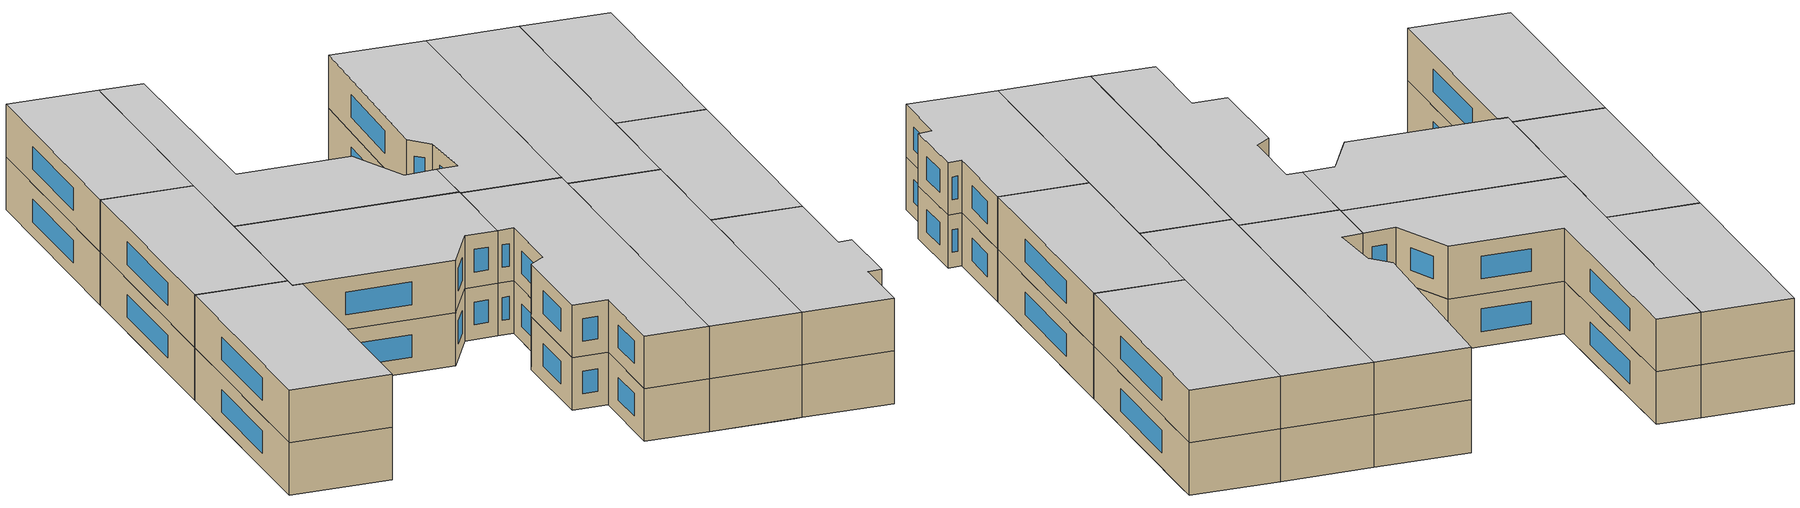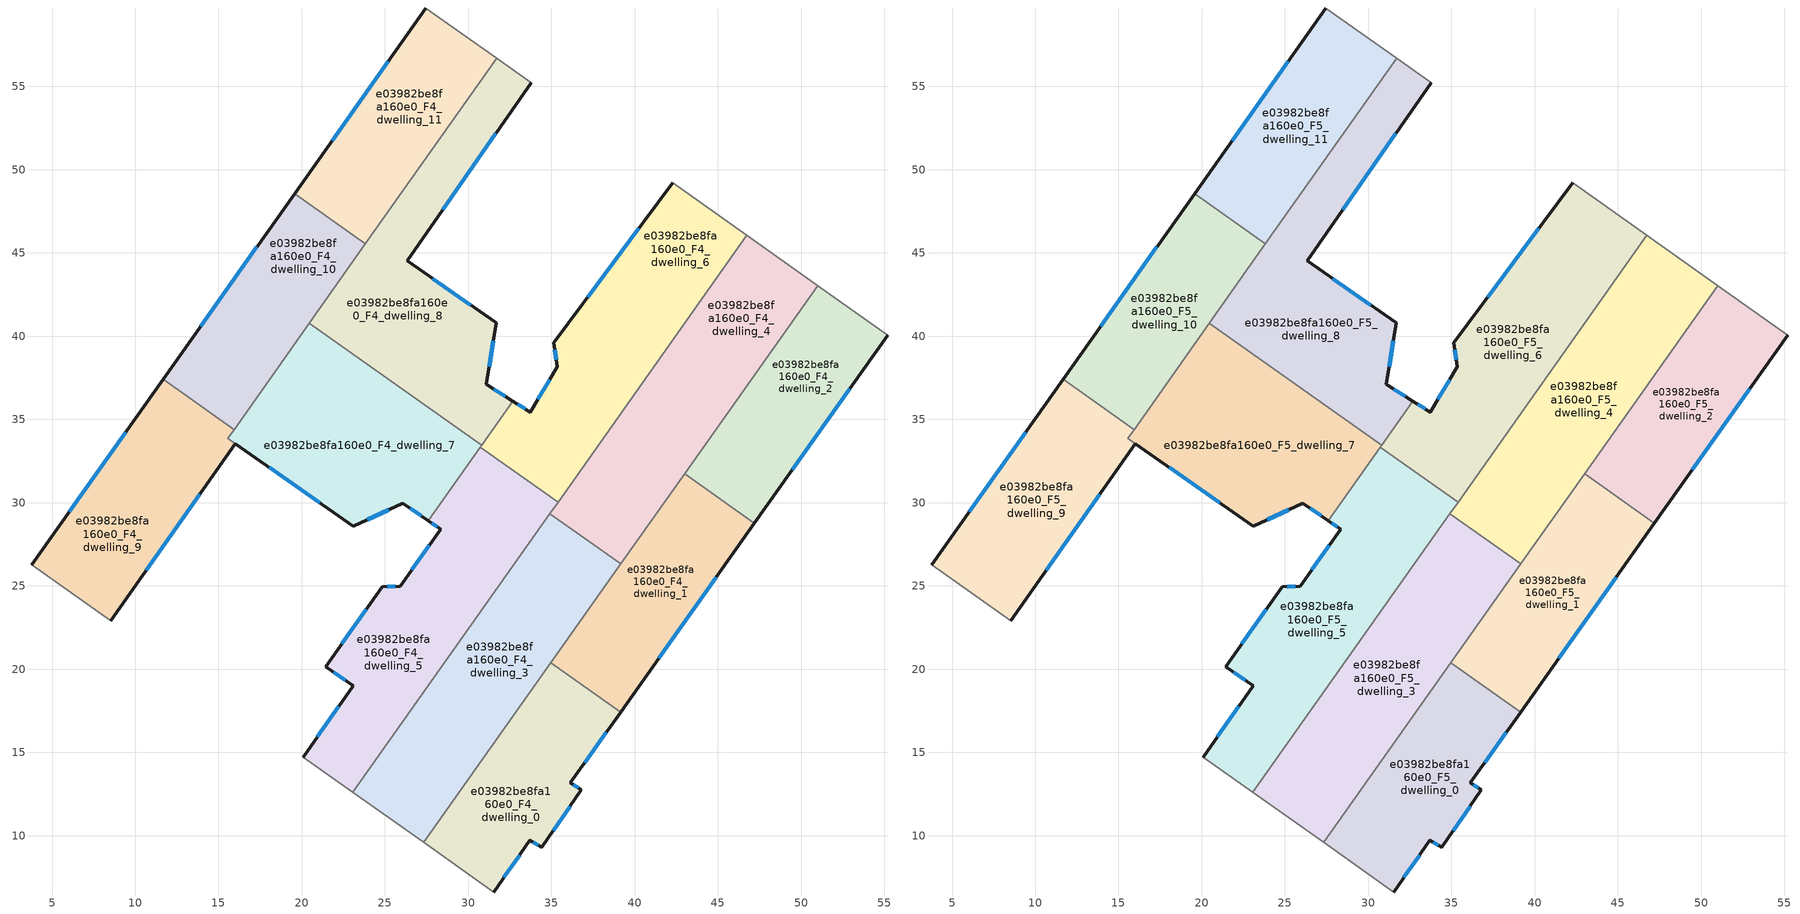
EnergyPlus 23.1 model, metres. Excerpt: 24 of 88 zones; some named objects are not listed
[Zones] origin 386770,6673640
e03982be8fa160e0_F4_dwelling_0
 floor to e03982be8fa160e0_F3_dwelling_0 (EU_floor_Construction): 38.19,16.07 36.13,13.17 36.8,12.76 34.42,9.29 33.71,9.73 31.52,6.62 27.32,9.59 32.67,17.15 z12
 floor to e03982be8fa160e0_F3_dwelling_1 (EU_floor_Construction): 39.15,17.43 38.19,16.07 32.67,17.15 34.96,20.39 z12
 wall outside (EU_wall_Construction): 31.52,6.62 33.71,9.73 34.42,9.29 36.8,12.76 36.13,13.17 39.15,17.43 z12:15
 wall adiabatic (EU_wall_Construction): 27.32,9.59 31.52,6.62 z12:15
 wall to e03982be8fa160e0_F4_dwelling_3 (EU_wall_Construction): 34.96,20.39 27.32,9.59 z12:15
 wall to e03982be8fa160e0_F4_dwelling_1 (EU_wall_Construction): 39.15,17.43 34.96,20.39 z12:15
 window (EU_Window_Construction): 33.91,9.6 34.22,9.42 / 32.15,7.5 33.08,8.84 / 36.99,14.38 38.29,16.21 / 36.61,12.88 36.32,13.05 / 35.1,10.28 36.12,11.77 z12.86:14.14
e03982be8fa160e0_F4_dwelling_1
 floor to e03982be8fa160e0_F3_dwelling_2 (EU_floor_Construction): 46.39,27.64 42.26,21.81 36.73,22.88 40.86,28.72 z12
 floor to e03982be8fa160e0_F3_dwelling_1 (EU_floor_Construction): 42.26,21.81 39.15,17.43 34.96,20.39 36.73,22.88 z12
 floor adiabatic (EU_floor_Construction): 47.19,28.76 46.39,27.64 40.86,28.72 42.99,31.73 z12
 wall outside (EU_wall_Construction): 39.15,17.43 47.19,28.76 z12:15
 wall to e03982be8fa160e0_F4_dwelling_2 (EU_wall_Construction): 47.19,28.76 42.99,31.73 z12:15
 wall to e03982be8fa160e0_F4_dwelling_4 (EU_wall_Construction): 42.99,31.73 39.16,26.32 z12:15
 wall to e03982be8fa160e0_F4_dwelling_3 (EU_wall_Construction): 39.16,26.32 34.96,20.39 z12:15
 window (EU_Window_Construction): 41.45,20.66 44.89,25.52 z12.86:14.14
e03982be8fa160e0_F4_dwelling_10
 floor to e03982be8fa160e0_F3_dwelling_11 (EU_floor_Construction): 23.83,45.55 20.63,41.03 15.01,42.12 19.57,48.56 z12
 floor to e03982be8fa160e0_F3_dwelling_9 (EU_floor_Construction): 17.57,36.71 15.93,34.4 11.67,37.41 11.95,37.81 z12
 floor adiabatic (EU_floor_Construction): 20.63,41.03 17.57,36.71 11.95,37.81 11.67,37.41 15.01,42.12 z12
 wall outside (EU_wall_Construction): 19.57,48.56 11.67,37.41 z12:15
 wall to e03982be8fa160e0_F4_dwelling_9 (EU_wall_Construction): 11.67,37.41 15.93,34.4 z12:15
 wall to e03982be8fa160e0_F4_dwelling_11 (EU_wall_Construction): 23.83,45.55 19.57,48.56 z12:15
 wall to e03982be8fa160e0_F4_dwelling_7 (EU_wall_Construction): 15.93,34.4 20.45,40.77 z12:15
 wall to e03982be8fa160e0_F4_dwelling_8 (EU_wall_Construction): 20.45,40.77 23.83,45.55 z12:15
 window (EU_Window_Construction): 17.31,45.38 13.93,40.6 z12.86:14.14
e03982be8fa160e0_F4_dwelling_11
 floor to e03982be8fa160e0_F3_dwelling_12 (EU_floor_Construction): 31.72,56.7 25.45,47.84 19.83,48.93 27.46,59.71 z12
 floor to e03982be8fa160e0_F3_dwelling_11 (EU_floor_Construction): 25.45,47.84 23.83,45.55 19.57,48.56 19.83,48.93 z12
 wall outside (EU_wall_Construction): 27.46,59.71 19.57,48.56 z12:15
 wall adiabatic (EU_wall_Construction): 31.72,56.7 27.46,59.71 z12:15
 wall to e03982be8fa160e0_F4_dwelling_8 (EU_wall_Construction): 23.83,45.55 31.72,56.7 z12:15
 window (EU_Window_Construction): 25.21,56.53 21.82,51.75 z12.86:14.14
e03982be8fa160e0_F4_dwelling_2
 floor to e03982be8fa160e0_F3_dwelling_5 (EU_floor_Construction): 54.48,39.05 51.61,35 46.07,36.08 48.94,40.13 z12
 floor to e03982be8fa160e0_F3_dwelling_4 (EU_floor_Construction): 51.61,35 48.89,31.16 43.35,32.23 46.07,36.08 z12
 floor to e03982be8fa160e0_F3_dwelling_6 (EU_floor_Construction): 55.21,40.07 54.48,39.05 48.94,40.13 51.01,43.04 z12
 floor adiabatic (EU_floor_Construction): 48.89,31.16 47.19,28.76 42.99,31.73 43.35,32.23 z12
 wall outside (EU_wall_Construction): 47.19,28.76 55.21,40.07 z12:15
 wall adiabatic (EU_wall_Construction): 55.21,40.07 51.01,43.04 z12:15
 wall to e03982be8fa160e0_F4_dwelling_4 (EU_wall_Construction): 51.01,43.04 42.99,31.73 z12:15
 window (EU_Window_Construction): 49.48,31.99 52.92,36.84 z12.86:14.14
e03982be8fa160e0_F4_dwelling_3
 floor to e03982be8fa160e0_F3_dwelling_1 (EU_floor_Construction): 36.73,22.88 32.67,17.15 28.55,17.95 29.21,21.29 31.1,23.97 z12
 floor to e03982be8fa160e0_F3_dwelling_7 (EU_floor_Construction): 29.21,21.29 26.98,9.83 23.06,12.61 z12
 floor to e03982be8fa160e0_F3_dwelling_2 (EU_floor_Construction): 39.16,26.32 36.73,22.88 31.1,23.97 34.9,29.33 z12
 floor to e03982be8fa160e0_F3_dwelling_0 (EU_floor_Construction): 32.67,17.15 27.32,9.59 26.98,9.83 28.55,17.95 z12
 wall to e03982be8fa160e0_F4_dwelling_4 (EU_wall_Construction): 39.16,26.32 34.9,29.33 z12:15
 wall adiabatic (EU_wall_Construction): 23.06,12.61 27.32,9.59 z12:15
 wall to e03982be8fa160e0_F4_dwelling_5 (EU_wall_Construction): 34.9,29.33 23.06,12.61 z12:15
e03982be8fa160e0_F4_dwelling_4
 floor to e03982be8fa160e0_F3_dwelling_4 (EU_floor_Construction): 46.07,36.08 43.35,32.23 37.73,33.33 40.45,37.17 z12
 floor adiabatic (EU_floor_Construction): 51.01,43.04 46.07,36.08 40.45,37.17 46.74,46.06 z12; 43.35,32.23 40.86,28.72 35.24,29.81 37.73,33.33 z12
 floor to e03982be8fa160e0_F3_dwelling_2 (EU_floor_Construction): 40.86,28.72 39.16,26.32 34.9,29.33 35.24,29.81 z12
 wall adiabatic (EU_wall_Construction): 51.01,43.04 46.74,46.06 z12:15
 wall to e03982be8fa160e0_F4_dwelling_6 (EU_wall_Construction): 46.74,46.06 35.4,30.04 z12:15
 wall to e03982be8fa160e0_F4_dwelling_5 (EU_wall_Construction): 35.4,30.04 34.9,29.34 z12:15
e03982be8fa160e0_F4_dwelling_5
 floor to e03982be8fa160e0_F3_dwelling_7 (EU_floor_Construction): 30.72,29.05 29.21,21.29 23.06,12.61 20.08,14.72 23.1,19.01 21.45,20.15 24.83,24.96 25.92,24.98 29.04,29.38 29.78,29.24 z12
 floor to e03982be8fa160e0_F3_dwelling_1 (EU_floor_Construction): 31.1,23.97 29.21,21.29 29.78,24.23 z12
 floor to e03982be8fa160e0_F3_dwelling_9 (EU_floor_Construction): 31.45,32.83 30.72,29.05 29.78,29.24 29.04,29.38 28.36,28.41 27.6,28.92 30.73,33.34 z12
 floor to e03982be8fa160e0_F3_dwelling_2 (EU_floor_Construction): 35.24,29.81 31.1,23.97 29.78,24.23 31.02,30.63 z12
 floor to e03982be8fa160e0_F3_dwelling_3 (EU_floor_Construction): 35.4,30.04 35.24,29.81 31.02,30.63 31.45,32.83 z12
 wall outside (EU_wall_Construction): 27.6,28.92 28.36,28.41 25.92,24.98 24.83,24.96 21.45,20.15 23.1,19.01 20.08,14.72 z12:15
 wall to e03982be8fa160e0_F4_dwelling_6 (EU_wall_Construction): 35.4,30.04 30.73,33.34 z12:15
 wall adiabatic (EU_wall_Construction): 20.08,14.72 23.06,12.61 z12:15
 wall to e03982be8fa160e0_F4_dwelling_7 (EU_wall_Construction): 30.73,33.34 27.6,28.92 z12:15
 window (EU_Window_Construction): 21.92,19.83 22.63,19.33 / 23.86,23.59 22.42,21.53 / 25.61,24.98 25.14,24.97 / 27.66,27.43 26.62,25.96 / 27.82,28.78 28.14,28.56 / 22.24,17.78 20.94,15.94 z12.86:14.14
e03982be8fa160e0_F4_dwelling_6
 floor to e03982be8fa160e0_F3_dwelling_4 (EU_floor_Construction): 40.45,37.17 37.73,33.33 33.01,34.24 35.35,38.17 z12
 floor to e03982be8fa160e0_F3_dwelling_10 (EU_floor_Construction): 33.72,35.45 33.01,34.24 31.77,34.48 31.67,33.97 31.24,34.06 32.69,36.1 z12
 floor to e03982be8fa160e0_F3_dwelling_5 (EU_floor_Construction): 43.32,41.22 40.45,37.17 35.35,38.17 35.12,39.59 37.21,42.41 z12
 floor to e03982be8fa160e0_F3_dwelling_3 (EU_floor_Construction): 37.73,33.33 35.4,30.04 31.45,32.83 31.77,34.48 z12
 floor to e03982be8fa160e0_F3_dwelling_6 (EU_floor_Construction): 46.74,46.06 43.32,41.22 37.21,42.41 42.27,49.23 z12
 floor to e03982be8fa160e0_F3_dwelling_9 (EU_floor_Construction): 31.67,33.97 31.45,32.83 30.73,33.34 31.24,34.06 z12
 wall outside (EU_wall_Construction): 42.27,49.23 35.12,39.59 35.35,38.17 33.72,35.45 32.69,36.1 z12:15
 wall adiabatic (EU_wall_Construction): 46.74,46.06 42.27,49.23 z12:15
 wall to e03982be8fa160e0_F4_dwelling_8 (EU_wall_Construction): 32.69,36.1 30.8,33.44 z12:15
 wall to e03982be8fa160e0_F4_dwelling_7 (EU_wall_Construction): 30.8,33.44 30.73,33.34 z12:15
 window (EU_Window_Construction): 33.43,35.63 32.98,35.91 / 34.88,37.39 34.19,36.22 / 35.19,39.19 35.28,38.57 / 40.23,46.48 37.17,42.35 z12.86:14.14
e03982be8fa160e0_F4_dwelling_7
 floor to e03982be8fa160e0_F3_dwelling_9 (EU_floor_Construction): 29.44,34.41 30.8,33.44 27.6,28.92 26.07,29.96 23.09,28.57 15.56,33.87 17.57,36.71 z12
 floor to e03982be8fa160e0_F3_dwelling_10 (EU_floor_Construction): 29.44,34.41 17.57,36.71 20.45,40.77 z12
 wall outside (EU_wall_Construction): 16.02,33.54 23.09,28.57 26.07,29.96 27.6,28.92 z12:15
 wall to e03982be8fa160e0_F4_dwelling_8 (EU_wall_Construction): 30.8,33.44 20.45,40.77 z12:15
 wall to e03982be8fa160e0_F4_dwelling_9 (EU_wall_Construction): 15.93,34.4 15.56,33.87 16.02,33.54 z12:15
 window (EU_Window_Construction): 26.51,29.66 27.16,29.22 / 23.94,28.97 25.21,29.56 / 18.04,32.12 21.07,29.99 z12.86:14.14
e03982be8fa160e0_F4_dwelling_8
 floor to e03982be8fa160e0_F3_dwelling_10 (EU_floor_Construction): 31.38,38.94 31.08,37.1 32.69,36.1 31.24,34.06 29.44,34.41 20.45,40.77 20.63,41.03 z12
 floor to e03982be8fa160e0_F3_dwelling_9 (EU_floor_Construction): 31.24,34.06 30.8,33.44 29.44,34.41 z12
 floor to e03982be8fa160e0_F3_dwelling_11 (EU_floor_Construction): 28.26,47.3 26.33,44.52 31.67,40.79 31.38,38.94 20.63,41.03 25.45,47.84 z12
 floor to e03982be8fa160e0_F3_dwelling_12 (EU_floor_Construction): 33.79,55.24 28.26,47.3 25.45,47.84 31.72,56.7 z12
 wall outside (EU_wall_Construction): 32.69,36.1 31.08,37.1 31.67,40.79 26.33,44.52 33.79,55.24 z12:15
 wall adiabatic (EU_wall_Construction): 33.79,55.24 31.72,56.7 z12:15
 window (EU_Window_Construction): 30.15,41.86 27.86,43.46 / 31.25,38.16 31.51,39.74 / 32.23,36.38 31.54,36.82 / 28.46,47.58 31.66,52.18 z12.86:14.14
e03982be8fa160e0_F4_dwelling_9
 floor to e03982be8fa160e0_F3_dwelling_8 (EU_floor_Construction): 15.01,32.11 8.52,22.91 3.78,26.26 8.78,33.32 z12
 floor to e03982be8fa160e0_F3_dwelling_9 (EU_floor_Construction): 15.93,34.4 15.56,33.87 16.02,33.54 15.01,32.11 8.78,33.32 11.67,37.41 z12
 wall outside (EU_wall_Construction): 11.67,37.41 3.78,26.26 / 8.52,22.91 16.02,33.54 z12:15
 wall adiabatic (EU_wall_Construction): 3.78,26.26 8.52,22.91 z12:15
 window (EU_Window_Construction): 9.42,34.23 6.03,29.45 / 10.66,25.95 13.88,30.5 z12.86:14.14
e03982be8fa160e0_F5_dwelling_0
 floor to e03982be8fa160e0_F4_dwelling_0 (EU_floor_Construction): 39.15,17.43 36.13,13.17 36.8,12.76 34.42,9.29 33.71,9.73 31.52,6.62 27.32,9.59 34.96,20.39 z15
 wall outside (EU_wall_Construction): 31.52,6.62 33.71,9.73 34.42,9.29 36.8,12.76 36.13,13.17 39.15,17.43 z15:18
 wall adiabatic (EU_wall_Construction): 27.32,9.59 31.52,6.62 z15:18
 wall to e03982be8fa160e0_F5_dwelling_3 (EU_wall_Construction): 34.96,20.39 27.32,9.59 z15:18
 wall to e03982be8fa160e0_F5_dwelling_1 (EU_wall_Construction): 39.15,17.43 34.96,20.39 z15:18
 window (EU_Window_Construction): 33.91,9.6 34.22,9.42 / 32.15,7.5 33.08,8.84 / 36.99,14.38 38.29,16.21 / 36.61,12.88 36.32,13.05 / 35.1,10.28 36.12,11.77 z15.86:17.14
 ceiling to e03982be8fa160e0_F6_dwelling_0 (EU_floor_Construction): 34.42,9.29 36.8,12.76 36.13,13.17 39.15,17.43 34.96,20.39 27.32,9.59 31.52,6.62 33.71,9.73 z18
e03982be8fa160e0_F5_dwelling_1
 floor to e03982be8fa160e0_F4_dwelling_1 (EU_floor_Construction): 47.19,28.76 39.15,17.43 34.96,20.39 42.99,31.73 z15
 wall outside (EU_wall_Construction): 39.15,17.43 47.19,28.76 z15:18
 wall to e03982be8fa160e0_F5_dwelling_2 (EU_wall_Construction): 47.19,28.76 42.99,31.73 z15:18
 wall to e03982be8fa160e0_F5_dwelling_4 (EU_wall_Construction): 42.99,31.73 39.16,26.32 z15:18
 wall to e03982be8fa160e0_F5_dwelling_3 (EU_wall_Construction): 39.16,26.32 34.96,20.39 z15:18
 window (EU_Window_Construction): 41.45,20.66 44.89,25.52 z15.86:17.14
 ceiling to e03982be8fa160e0_F6_dwelling_1 (EU_floor_Construction): 39.15,17.43 47.19,28.76 42.99,31.73 34.96,20.39 z18
e03982be8fa160e0_F5_dwelling_10
 floor to e03982be8fa160e0_F4_dwelling_10 (EU_floor_Construction): 23.83,45.55 15.93,34.4 11.67,37.41 19.57,48.56 z15
 wall outside (EU_wall_Construction): 19.57,48.56 11.67,37.41 z15:18
 wall to e03982be8fa160e0_F5_dwelling_9 (EU_wall_Construction): 11.67,37.41 15.93,34.4 z15:18
 wall to e03982be8fa160e0_F5_dwelling_11 (EU_wall_Construction): 23.83,45.55 19.57,48.56 z15:18
 wall to e03982be8fa160e0_F5_dwelling_7 (EU_wall_Construction): 15.93,34.4 20.45,40.77 z15:18
 wall to e03982be8fa160e0_F5_dwelling_8 (EU_wall_Construction): 20.45,40.77 23.83,45.55 z15:18
 window (EU_Window_Construction): 17.31,45.38 13.93,40.6 z15.86:17.14
 ceiling to e03982be8fa160e0_F6_dwelling_10 (EU_floor_Construction): 15.93,34.4 23.83,45.55 19.57,48.56 11.67,37.41 z18
e03982be8fa160e0_F5_dwelling_11
 floor to e03982be8fa160e0_F4_dwelling_11 (EU_floor_Construction): 31.72,56.7 23.83,45.55 19.57,48.56 27.46,59.71 z15
 wall outside (EU_wall_Construction): 27.46,59.71 19.57,48.56 z15:18
 wall adiabatic (EU_wall_Construction): 31.72,56.7 27.46,59.71 z15:18
 wall to e03982be8fa160e0_F5_dwelling_8 (EU_wall_Construction): 23.83,45.55 31.72,56.7 z15:18
 window (EU_Window_Construction): 25.21,56.53 21.82,51.75 z15.86:17.14
 ceiling to e03982be8fa160e0_F6_dwelling_11 (EU_floor_Construction): 23.83,45.55 31.72,56.7 27.46,59.71 19.57,48.56 z18
e03982be8fa160e0_F5_dwelling_2
 floor to e03982be8fa160e0_F4_dwelling_2 (EU_floor_Construction): 55.21,40.07 47.19,28.76 42.99,31.73 51.01,43.04 z15
 wall outside (EU_wall_Construction): 47.19,28.76 55.21,40.07 z15:18
 wall adiabatic (EU_wall_Construction): 55.21,40.07 51.01,43.04 z15:18
 wall to e03982be8fa160e0_F5_dwelling_4 (EU_wall_Construction): 51.01,43.04 42.99,31.73 z15:18
 window (EU_Window_Construction): 49.48,31.99 52.92,36.84 z15.86:17.14
 ceiling to e03982be8fa160e0_F6_dwelling_2 (EU_floor_Construction): 47.19,28.76 55.21,40.07 51.01,43.04 42.99,31.73 z18
e03982be8fa160e0_F5_dwelling_3
 floor to e03982be8fa160e0_F4_dwelling_3 (EU_floor_Construction): 39.16,26.32 27.32,9.59 23.06,12.61 34.9,29.33 z15
 wall to e03982be8fa160e0_F5_dwelling_4 (EU_wall_Construction): 39.16,26.32 34.9,29.33 z15:18
 wall adiabatic (EU_wall_Construction): 23.06,12.61 27.32,9.59 z15:18
 wall to e03982be8fa160e0_F5_dwelling_5 (EU_wall_Construction): 34.9,29.33 23.06,12.61 z15:18
 ceiling to e03982be8fa160e0_F6_dwelling_3 (EU_floor_Construction): 27.32,9.59 39.16,26.32 34.9,29.33 23.06,12.61 z18
e03982be8fa160e0_F5_dwelling_4
 floor to e03982be8fa160e0_F4_dwelling_4 (EU_floor_Construction): 51.01,43.04 39.16,26.32 34.9,29.33 46.74,46.06 z15
 wall adiabatic (EU_wall_Construction): 51.01,43.04 46.74,46.06 z15:18
 wall to e03982be8fa160e0_F5_dwelling_6 (EU_wall_Construction): 46.74,46.06 35.4,30.04 z15:18
 wall to e03982be8fa160e0_F5_dwelling_5 (EU_wall_Construction): 35.4,30.04 34.9,29.34 z15:18
 ceiling to e03982be8fa160e0_F6_dwelling_4 (EU_floor_Construction): 39.16,26.32 51.01,43.04 46.74,46.06 34.9,29.33 z18
e03982be8fa160e0_F5_dwelling_5
 floor to e03982be8fa160e0_F4_dwelling_5 (EU_floor_Construction): 35.4,30.04 23.06,12.61 20.08,14.72 23.1,19.01 21.45,20.15 24.83,24.96 25.92,24.98 28.36,28.41 27.6,28.92 30.73,33.34 z15
 wall outside (EU_wall_Construction): 27.6,28.92 28.36,28.41 25.92,24.98 24.83,24.96 21.45,20.15 23.1,19.01 20.08,14.72 z15:18
 wall to e03982be8fa160e0_F5_dwelling_6 (EU_wall_Construction): 35.4,30.04 30.73,33.34 z15:18
 wall adiabatic (EU_wall_Construction): 20.08,14.72 23.06,12.61 z15:18
 wall to e03982be8fa160e0_F5_dwelling_7 (EU_wall_Construction): 30.73,33.34 27.6,28.92 z15:18
 window (EU_Window_Construction): 21.92,19.83 22.63,19.33 / 23.86,23.59 22.42,21.53 / 25.61,24.98 25.14,24.97 / 27.66,27.43 26.62,25.96 / 27.82,28.78 28.14,28.56 / 22.24,17.78 20.94,15.94 z15.86:17.14
 ceiling to e03982be8fa160e0_F6_dwelling_5 (EU_floor_Construction): 23.06,12.61 35.4,30.04 30.73,33.34 27.6,28.92 28.36,28.41 25.92,24.98 24.83,24.96 21.45,20.15 23.1,19.01 20.08,14.72 z18
e03982be8fa160e0_F5_dwelling_6
 floor to e03982be8fa160e0_F4_dwelling_6 (EU_floor_Construction): 46.74,46.06 35.4,30.04 30.73,33.34 32.69,36.1 33.72,35.45 35.35,38.17 35.12,39.59 42.27,49.23 z15
 wall outside (EU_wall_Construction): 42.27,49.23 35.12,39.59 35.35,38.17 33.72,35.45 32.69,36.1 z15:18
 wall adiabatic (EU_wall_Construction): 46.74,46.06 42.27,49.23 z15:18
 wall to e03982be8fa160e0_F5_dwelling_8 (EU_wall_Construction): 32.69,36.1 30.8,33.44 z15:18
 wall to e03982be8fa160e0_F5_dwelling_7 (EU_wall_Construction): 30.8,33.44 30.73,33.34 z15:18
 window (EU_Window_Construction): 33.43,35.63 32.98,35.91 / 34.88,37.39 34.19,36.22 / 35.19,39.19 35.28,38.57 / 40.23,46.48 37.17,42.35 z15.86:17.14
 ceiling to e03982be8fa160e0_F6_dwelling_6 (EU_floor_Construction): 35.4,30.04 46.74,46.06 42.27,49.23 35.12,39.59 35.35,38.17 33.72,35.45 32.69,36.1 30.73,33.34 z18
e03982be8fa160e0_F5_dwelling_7
 floor to e03982be8fa160e0_F4_dwelling_7 (EU_floor_Construction): 30.8,33.44 27.6,28.92 26.07,29.96 23.09,28.57 15.56,33.87 20.45,40.77 z15
 wall outside (EU_wall_Construction): 16.02,33.54 23.09,28.57 26.07,29.96 27.6,28.92 z15:18
 wall to e03982be8fa160e0_F5_dwelling_8 (EU_wall_Construction): 30.8,33.44 20.45,40.77 z15:18
 wall to e03982be8fa160e0_F5_dwelling_9 (EU_wall_Construction): 15.93,34.4 15.56,33.87 16.02,33.54 z15:18
 window (EU_Window_Construction): 26.51,29.66 27.16,29.22 / 23.94,28.97 25.21,29.56 / 18.04,32.12 21.07,29.99 z15.86:17.14
 ceiling to e03982be8fa160e0_F6_dwelling_7 (EU_floor_Construction): 27.6,28.92 30.8,33.44 20.45,40.77 15.56,33.87 23.09,28.57 26.07,29.96 z18
e03982be8fa160e0_F5_dwelling_8
 floor to e03982be8fa160e0_F4_dwelling_8 (EU_floor_Construction): 33.79,55.24 26.33,44.52 31.67,40.79 31.08,37.1 32.69,36.1 30.8,33.44 20.45,40.77 31.72,56.7 z15
 wall outside (EU_wall_Construction): 32.69,36.1 31.08,37.1 31.67,40.79 26.33,44.52 33.79,55.24 z15:18
 wall adiabatic (EU_wall_Construction): 33.79,55.24 31.72,56.7 z15:18
 window (EU_Window_Construction): 30.15,41.86 27.86,43.46 / 31.25,38.16 31.51,39.74 / 32.23,36.38 31.54,36.82 / 28.46,47.58 31.66,52.18 z15.86:17.14
 ceiling to e03982be8fa160e0_F6_dwelling_8 (EU_floor_Construction): 32.69,36.1 31.08,37.1 31.67,40.79 26.33,44.52 33.79,55.24 31.72,56.7 20.45,40.77 30.8,33.44 z18
e03982be8fa160e0_F5_dwelling_9
 floor to e03982be8fa160e0_F4_dwelling_9 (EU_floor_Construction): 15.93,34.4 15.56,33.87 16.02,33.54 8.52,22.91 3.78,26.26 11.67,37.41 z15
 wall outside (EU_wall_Construction): 11.67,37.41 3.78,26.26 / 8.52,22.91 16.02,33.54 z15:18
 wall adiabatic (EU_wall_Construction): 3.78,26.26 8.52,22.91 z15:18
 window (EU_Window_Construction): 9.42,34.23 6.03,29.45 / 10.66,25.95 13.88,30.5 z15.86:17.14
 ceiling to e03982be8fa160e0_F6_dwelling_9 (EU_floor_Construction): 8.52,22.91 16.02,33.54 15.56,33.87 15.93,34.4 11.67,37.41 3.78,26.26 z18
[Building]
EU S2 Campaign: North Axis=0; Terrain=City; Solar Distribution=FullExterior
[Site:Location]
Helsinki-Vantaa.AP: Latitude=60.317; Longitude=24.963; Time Zone=2; Elevation=54.6
[SizingPeriod:WeatherFileDays]
AnnualSizingPeriod: Begin Month=1; Begin Day of Month=1; End Month=12; End Day of Month=31; Day of Week for Start Day=Monday; Use Weather File Daylight Saving Period=No; Use Weather File Rain and Snow Indicators=No
[MATERIAL]
EU_InternalMass_Material: Roughness=MediumRough; Thickness=0.1; Conductivity=1; Density=1800; Specific Heat=900; Thermal Absorptance=0.9; Solar Absorptance=0.7; Visible Absorptance=0.7
[MATERIAL:NOMASS] Roughness=MediumRough; Thermal Absorptance=0.9; Solar Absorptance=0.7; Visible Absorptance=0.7
Name | Thermal Resistance
EU_wall_NoMass | 1.10183
EU_floor_NoMass | 1.70606
[WINDOWMATERIAL:SIMPLEGLAZINGSYSTEM]
EU_Window_SimpleGlazing: UFactor=3.11035; Solar Heat Gain Coefficient=0.8; Visible Transmittance=0.8
[CONSTRUCTION]
EU_wall_Construction: EU_wall_NoMass
EU_floor_Construction: EU_floor_NoMass
EU_Window_Construction: EU_Window_SimpleGlazing
EU_InternalMass_Construction: EU_InternalMass_Material
[ZONE] Type=1; Multiplier=1; Ceiling Height=autocalculate; Floor Area=autocalculate; Part of Total Floor Area=Yes
Name | Volume
e03982be8fa160e0_F4_dwelling_0; e03982be8fa160e0_F5_dwelling_0 | 213.988
e03982be8fa160e0_F4_dwelling_1; e03982be8fa160e0_F5_dwelling_1 | 214
e03982be8fa160e0_F4_dwelling_10; e03982be8fa160e0_F5_dwelling_10 | 213.957
e03982be8fa160e0_F4_dwelling_11; e03982be8fa160e0_F5_dwelling_11 | 213.954
e03982be8fa160e0_F4_dwelling_2; e03982be8fa160e0_F5_dwelling_2 | 213.974
e03982be8fa160e0_F4_dwelling_3; e03982be8fa160e0_F5_dwelling_3 | 320.957
e03982be8fa160e0_F4_dwelling_4; e03982be8fa160e0_F5_dwelling_4 | 321.001
e03982be8fa160e0_F4_dwelling_5; e03982be8fa160e0_F5_dwelling_5 | 320.934
e03982be8fa160e0_F4_dwelling_6; e03982be8fa160e0_F5_dwelling_6 | 321.017
e03982be8fa160e0_F4_dwelling_7; e03982be8fa160e0_F5_dwelling_7 | 298.403
e03982be8fa160e0_F4_dwelling_8; e03982be8fa160e0_F5_dwelling_8 | 320.923
e03982be8fa160e0_F4_dwelling_9; e03982be8fa160e0_F5_dwelling_9 | 236.492
[INTERNALMASS] Construction=EU_InternalMass_Construction
Name | Zone or ZoneList | Surface Area
e03982be8fa160e0_F4_dwelling_0_EU_InternalMass | e03982be8fa160e0_F4_dwelling_0 | 71.3294
e03982be8fa160e0_F4_dwelling_1_EU_InternalMass | e03982be8fa160e0_F4_dwelling_1 | 71.3337
e03982be8fa160e0_F4_dwelling_2_EU_InternalMass | e03982be8fa160e0_F4_dwelling_2 | 71.3246
e03982be8fa160e0_F4_dwelling_3_EU_InternalMass | e03982be8fa160e0_F4_dwelling_3 | 106.986
e03982be8fa160e0_F4_dwelling_4_EU_InternalMass | e03982be8fa160e0_F4_dwelling_4 | 107
e03982be8fa160e0_F4_dwelling_5_EU_InternalMass | e03982be8fa160e0_F4_dwelling_5 | 106.978
e03982be8fa160e0_F4_dwelling_6_EU_InternalMass | e03982be8fa160e0_F4_dwelling_6 | 107.004
e03982be8fa160e0_F4_dwelling_7_EU_InternalMass | e03982be8fa160e0_F4_dwelling_7 | 99.4669
e03982be8fa160e0_F4_dwelling_8_EU_InternalMass | e03982be8fa160e0_F4_dwelling_8 | 106.974
e03982be8fa160e0_F4_dwelling_9_EU_InternalMass | e03982be8fa160e0_F4_dwelling_9 | 78.8295
e03982be8fa160e0_F4_dwelling_10_EU_InternalMass | e03982be8fa160e0_F4_dwelling_10 | 71.3194
e03982be8fa160e0_F4_dwelling_11_EU_InternalMass | e03982be8fa160e0_F4_dwelling_11 | 71.3176
e03982be8fa160e0_F5_dwelling_0_EU_InternalMass | e03982be8fa160e0_F5_dwelling_0 | 71.3294
e03982be8fa160e0_F5_dwelling_1_EU_InternalMass | e03982be8fa160e0_F5_dwelling_1 | 71.3337
e03982be8fa160e0_F5_dwelling_2_EU_InternalMass | e03982be8fa160e0_F5_dwelling_2 | 71.3246
e03982be8fa160e0_F5_dwelling_3_EU_InternalMass | e03982be8fa160e0_F5_dwelling_3 | 106.986
e03982be8fa160e0_F5_dwelling_4_EU_InternalMass | e03982be8fa160e0_F5_dwelling_4 | 107
e03982be8fa160e0_F5_dwelling_5_EU_InternalMass | e03982be8fa160e0_F5_dwelling_5 | 106.978
e03982be8fa160e0_F5_dwelling_6_EU_InternalMass | e03982be8fa160e0_F5_dwelling_6 | 107.004
e03982be8fa160e0_F5_dwelling_7_EU_InternalMass | e03982be8fa160e0_F5_dwelling_7 | 99.4669
e03982be8fa160e0_F5_dwelling_8_EU_InternalMass | e03982be8fa160e0_F5_dwelling_8 | 106.974
e03982be8fa160e0_F5_dwelling_9_EU_InternalMass | e03982be8fa160e0_F5_dwelling_9 | 78.8295
e03982be8fa160e0_F5_dwelling_10_EU_InternalMass | e03982be8fa160e0_F5_dwelling_10 | 71.3194
e03982be8fa160e0_F5_dwelling_11_EU_InternalMass | e03982be8fa160e0_F5_dwelling_11 | 71.3176
[OTHEREQUIPMENT] Fuel Type=Electricity; Design Level Calculation Method=Watts/Area; Power per Zone Floor Area=1; Fraction Latent=0; Fraction Radiant=0; Fraction Lost=0; Carbon Dioxide Generation Rate=0; EndUse Subcategory=EU_Step8_InternalGains
Name | Zone or ZoneList or Space or SpaceList | Schedule
EU_Step8_InternalGain_e03982be8fa160e0_F4_dwelling_0_f000 | e03982be8fa160e0_F4_dwelling_0 | EU_Step8_GainSchedule_e03982be8fa160e0_F4_dwelling_0_f000
EU_Step8_InternalGain_e03982be8fa160e0_F4_dwelling_1_f000 | e03982be8fa160e0_F4_dwelling_1 | EU_Step8_GainSchedule_e03982be8fa160e0_F4_dwelling_1_f000
EU_Step8_InternalGain_e03982be8fa160e0_F4_dwelling_2_f000 | e03982be8fa160e0_F4_dwelling_2 | EU_Step8_GainSchedule_e03982be8fa160e0_F4_dwelling_2_f000
EU_Step8_InternalGain_e03982be8fa160e0_F4_dwelling_3_f000 | e03982be8fa160e0_F4_dwelling_3 | EU_Step8_GainSchedule_e03982be8fa160e0_F4_dwelling_3_f000
EU_Step8_InternalGain_e03982be8fa160e0_F4_dwelling_4_f000 | e03982be8fa160e0_F4_dwelling_4 | EU_Step8_GainSchedule_e03982be8fa160e0_F4_dwelling_4_f000
EU_Step8_InternalGain_e03982be8fa160e0_F4_dwelling_5_f000 | e03982be8fa160e0_F4_dwelling_5 | EU_Step8_GainSchedule_e03982be8fa160e0_F4_dwelling_5_f000
EU_Step8_InternalGain_e03982be8fa160e0_F4_dwelling_6_f000 | e03982be8fa160e0_F4_dwelling_6 | EU_Step8_GainSchedule_e03982be8fa160e0_F4_dwelling_6_f000
EU_Step8_InternalGain_e03982be8fa160e0_F4_dwelling_7_f000 | e03982be8fa160e0_F4_dwelling_7 | EU_Step8_GainSchedule_e03982be8fa160e0_F4_dwelling_7_f000
EU_Step8_InternalGain_e03982be8fa160e0_F4_dwelling_8_f000 | e03982be8fa160e0_F4_dwelling_8 | EU_Step8_GainSchedule_e03982be8fa160e0_F4_dwelling_8_f000
EU_Step8_InternalGain_e03982be8fa160e0_F4_dwelling_9_f000 | e03982be8fa160e0_F4_dwelling_9 | EU_Step8_GainSchedule_e03982be8fa160e0_F4_dwelling_9_f000
EU_Step8_InternalGain_e03982be8fa160e0_F4_dwelling_10_f000 | e03982be8fa160e0_F4_dwelling_10 | EU_Step8_GainSchedule_e03982be8fa160e0_F4_dwelling_10_f000
EU_Step8_InternalGain_e03982be8fa160e0_F4_dwelling_11_f000 | e03982be8fa160e0_F4_dwelling_11 | EU_Step8_GainSchedule_e03982be8fa160e0_F4_dwelling_11_f000
EU_Step8_InternalGain_e03982be8fa160e0_F5_dwelling_0_f000 | e03982be8fa160e0_F5_dwelling_0 | EU_Step8_GainSchedule_e03982be8fa160e0_F5_dwelling_0_f000
EU_Step8_InternalGain_e03982be8fa160e0_F5_dwelling_1_f000 | e03982be8fa160e0_F5_dwelling_1 | EU_Step8_GainSchedule_e03982be8fa160e0_F5_dwelling_1_f000
EU_Step8_InternalGain_e03982be8fa160e0_F5_dwelling_2_f000 | e03982be8fa160e0_F5_dwelling_2 | EU_Step8_GainSchedule_e03982be8fa160e0_F5_dwelling_2_f000
EU_Step8_InternalGain_e03982be8fa160e0_F5_dwelling_3_f000 | e03982be8fa160e0_F5_dwelling_3 | EU_Step8_GainSchedule_e03982be8fa160e0_F5_dwelling_3_f000
EU_Step8_InternalGain_e03982be8fa160e0_F5_dwelling_4_f000 | e03982be8fa160e0_F5_dwelling_4 | EU_Step8_GainSchedule_e03982be8fa160e0_F5_dwelling_4_f000
EU_Step8_InternalGain_e03982be8fa160e0_F5_dwelling_5_f000 | e03982be8fa160e0_F5_dwelling_5 | EU_Step8_GainSchedule_e03982be8fa160e0_F5_dwelling_5_f000
EU_Step8_InternalGain_e03982be8fa160e0_F5_dwelling_6_f000 | e03982be8fa160e0_F5_dwelling_6 | EU_Step8_GainSchedule_e03982be8fa160e0_F5_dwelling_6_f000
EU_Step8_InternalGain_e03982be8fa160e0_F5_dwelling_7_f000 | e03982be8fa160e0_F5_dwelling_7 | EU_Step8_GainSchedule_e03982be8fa160e0_F5_dwelling_7_f000
EU_Step8_InternalGain_e03982be8fa160e0_F5_dwelling_8_f000 | e03982be8fa160e0_F5_dwelling_8 | EU_Step8_GainSchedule_e03982be8fa160e0_F5_dwelling_8_f000
EU_Step8_InternalGain_e03982be8fa160e0_F5_dwelling_9_f000 | e03982be8fa160e0_F5_dwelling_9 | EU_Step8_GainSchedule_e03982be8fa160e0_F5_dwelling_9_f000
EU_Step8_InternalGain_e03982be8fa160e0_F5_dwelling_10_f000 | e03982be8fa160e0_F5_dwelling_10 | EU_Step8_GainSchedule_e03982be8fa160e0_F5_dwelling_10_f000
EU_Step8_InternalGain_e03982be8fa160e0_F5_dwelling_11_f000 | e03982be8fa160e0_F5_dwelling_11 | EU_Step8_GainSchedule_e03982be8fa160e0_F5_dwelling_11_f000
[ZONEVENTILATION:DESIGNFLOWRATE] Schedule=EU_AlwaysOn; Design Flow Rate Calculation Method=AirChanges/Hour; Air Changes per Hour=0.756316; Ventilation Type=Natural; Fan Pressure Rise=0; Fan Total Efficiency=1; Constant Term Coefficient=1; Temperature Term Coefficient=0; Velocity Term Coefficient=0; Velocity Squared Term Coefficient=0; Minimum Indoor Temperature=-100; Maximum Indoor Temperature=100; Delta Temperature=-100; Minimum Outdoor Temperature=-100; Maximum Outdoor Temperature=100; Maximum Wind Speed=40
Name | Zone or ZoneList or Space or SpaceList
EU_ConstantAir_e03982be8fa160e0_F4_dwelling_0 | e03982be8fa160e0_F4_dwelling_0
EU_ConstantAir_e03982be8fa160e0_F4_dwelling_1 | e03982be8fa160e0_F4_dwelling_1
EU_ConstantAir_e03982be8fa160e0_F4_dwelling_2 | e03982be8fa160e0_F4_dwelling_2
EU_ConstantAir_e03982be8fa160e0_F4_dwelling_3 | e03982be8fa160e0_F4_dwelling_3
EU_ConstantAir_e03982be8fa160e0_F4_dwelling_4 | e03982be8fa160e0_F4_dwelling_4
EU_ConstantAir_e03982be8fa160e0_F4_dwelling_5 | e03982be8fa160e0_F4_dwelling_5
EU_ConstantAir_e03982be8fa160e0_F4_dwelling_6 | e03982be8fa160e0_F4_dwelling_6
EU_ConstantAir_e03982be8fa160e0_F4_dwelling_7 | e03982be8fa160e0_F4_dwelling_7
EU_ConstantAir_e03982be8fa160e0_F4_dwelling_8 | e03982be8fa160e0_F4_dwelling_8
EU_ConstantAir_e03982be8fa160e0_F4_dwelling_9 | e03982be8fa160e0_F4_dwelling_9
EU_ConstantAir_e03982be8fa160e0_F4_dwelling_10 | e03982be8fa160e0_F4_dwelling_10
EU_ConstantAir_e03982be8fa160e0_F4_dwelling_11 | e03982be8fa160e0_F4_dwelling_11
EU_ConstantAir_e03982be8fa160e0_F5_dwelling_0 | e03982be8fa160e0_F5_dwelling_0
EU_ConstantAir_e03982be8fa160e0_F5_dwelling_1 | e03982be8fa160e0_F5_dwelling_1
EU_ConstantAir_e03982be8fa160e0_F5_dwelling_2 | e03982be8fa160e0_F5_dwelling_2
EU_ConstantAir_e03982be8fa160e0_F5_dwelling_3 | e03982be8fa160e0_F5_dwelling_3
EU_ConstantAir_e03982be8fa160e0_F5_dwelling_4 | e03982be8fa160e0_F5_dwelling_4
EU_ConstantAir_e03982be8fa160e0_F5_dwelling_5 | e03982be8fa160e0_F5_dwelling_5
EU_ConstantAir_e03982be8fa160e0_F5_dwelling_6 | e03982be8fa160e0_F5_dwelling_6
EU_ConstantAir_e03982be8fa160e0_F5_dwelling_7 | e03982be8fa160e0_F5_dwelling_7
EU_ConstantAir_e03982be8fa160e0_F5_dwelling_8 | e03982be8fa160e0_F5_dwelling_8
EU_ConstantAir_e03982be8fa160e0_F5_dwelling_9 | e03982be8fa160e0_F5_dwelling_9
EU_ConstantAir_e03982be8fa160e0_F5_dwelling_10 | e03982be8fa160e0_F5_dwelling_10
EU_ConstantAir_e03982be8fa160e0_F5_dwelling_11 | e03982be8fa160e0_F5_dwelling_11
[HVACTEMPLATE:ZONE:IDEALLOADSAIRSYSTEM] System Availability Schedule=EU_AlwaysOn; Maximum Heating Supply Air Temperature=50; Minimum Cooling Supply Air Temperature=13; Maximum Heating Supply Air Humidity Ratio=0.0156; Minimum Cooling Supply Air Humidity Ratio=0.0077; Heating Limit=NoLimit; Cooling Limit=NoLimit; Heating Availability Schedule=EU_AlwaysOn; Cooling Availability Schedule=EU_CoolingOff; Dehumidification Control Type=ConstantSensibleHeatRatio; Cooling Sensible Heat Ratio=0.7; Dehumidification Setpoint=60; Humidification Control Type=None; Humidification Setpoint=30; Outdoor Air Method=None; Outdoor Air Flow Rate per Person=0.00944; Outdoor Air Flow Rate per Zone Floor Area=0; Outdoor Air Flow Rate per Zone=0; Demand Controlled Ventilation Type=None; Outdoor Air Economizer Type=NoEconomizer; Heat Recovery Type=None; Sensible Heat Recovery Effectiveness=0.7; Latent Heat Recovery Effectiveness=0.65
Name | Template Thermostat
e03982be8fa160e0_F4_dwelling_0 | EU_HeatOnly_e03982be8fa160e0_F4_dwelling_0
e03982be8fa160e0_F4_dwelling_1 | EU_HeatOnly_e03982be8fa160e0_F4_dwelling_1
e03982be8fa160e0_F4_dwelling_2 | EU_HeatOnly_e03982be8fa160e0_F4_dwelling_2
e03982be8fa160e0_F4_dwelling_3 | EU_HeatOnly_e03982be8fa160e0_F4_dwelling_3
e03982be8fa160e0_F4_dwelling_4 | EU_HeatOnly_e03982be8fa160e0_F4_dwelling_4
e03982be8fa160e0_F4_dwelling_5 | EU_HeatOnly_e03982be8fa160e0_F4_dwelling_5
e03982be8fa160e0_F4_dwelling_6 | EU_HeatOnly_e03982be8fa160e0_F4_dwelling_6
e03982be8fa160e0_F4_dwelling_7 | EU_HeatOnly_e03982be8fa160e0_F4_dwelling_7
e03982be8fa160e0_F4_dwelling_8 | EU_HeatOnly_e03982be8fa160e0_F4_dwelling_8
e03982be8fa160e0_F4_dwelling_9 | EU_HeatOnly_e03982be8fa160e0_F4_dwelling_9
e03982be8fa160e0_F4_dwelling_10 | EU_HeatOnly_e03982be8fa160e0_F4_dwelling_10
e03982be8fa160e0_F4_dwelling_11 | EU_HeatOnly_e03982be8fa160e0_F4_dwelling_11
e03982be8fa160e0_F5_dwelling_0 | EU_HeatOnly_e03982be8fa160e0_F5_dwelling_0
e03982be8fa160e0_F5_dwelling_1 | EU_HeatOnly_e03982be8fa160e0_F5_dwelling_1
e03982be8fa160e0_F5_dwelling_2 | EU_HeatOnly_e03982be8fa160e0_F5_dwelling_2
e03982be8fa160e0_F5_dwelling_3 | EU_HeatOnly_e03982be8fa160e0_F5_dwelling_3
e03982be8fa160e0_F5_dwelling_4 | EU_HeatOnly_e03982be8fa160e0_F5_dwelling_4
e03982be8fa160e0_F5_dwelling_5 | EU_HeatOnly_e03982be8fa160e0_F5_dwelling_5
e03982be8fa160e0_F5_dwelling_6 | EU_HeatOnly_e03982be8fa160e0_F5_dwelling_6
e03982be8fa160e0_F5_dwelling_7 | EU_HeatOnly_e03982be8fa160e0_F5_dwelling_7
e03982be8fa160e0_F5_dwelling_8 | EU_HeatOnly_e03982be8fa160e0_F5_dwelling_8
e03982be8fa160e0_F5_dwelling_9 | EU_HeatOnly_e03982be8fa160e0_F5_dwelling_9
e03982be8fa160e0_F5_dwelling_10 | EU_HeatOnly_e03982be8fa160e0_F5_dwelling_10
e03982be8fa160e0_F5_dwelling_11 | EU_HeatOnly_e03982be8fa160e0_F5_dwelling_11
[SIZING:ZONE] Zone Cooling Design Supply Air Temperature Input Method=SupplyAirTemperature; Zone Cooling Design Supply Air Temperature=13; Zone Heating Design Supply Air Temperature Input Method=SupplyAirTemperature; Zone Heating Design Supply Air Temperature=50; Zone Cooling Design Supply Air Humidity Ratio=0.008; Zone Heating Design Supply Air Humidity Ratio=0.008; Cooling Design Air Flow Method=DesignDay; Cooling Design Air Flow Rate=0; Cooling Minimum Air Flow per Zone Floor Area=0.000762; Cooling Minimum Air Flow=0; Cooling Minimum Air Flow Fraction=0.2; Heating Design Air Flow Method=DesignDay; Heating Design Air Flow Rate=0; Heating Maximum Air Flow per Zone Floor Area=0.002032; Heating Maximum Air Flow=0.141576; Heating Maximum Air Flow Fraction=0.3; Account for Dedicated Outdoor Air System=No; Dedicated Outdoor Air System Control Strategy=NeutralSupplyAir; Dedicated Outdoor Air Low Setpoint Temperature for Design=autosize; Dedicated Outdoor Air High Setpoint Temperature for Design=autosize; Zone Load Sizing Method=Sensible Load Only No Latent Load; Zone Latent Cooling Design Supply Air Humidity Ratio Input Method=HumidityRatioDifference; Zone Cooling Design Supply Air Humidity Ratio Difference=0.005; Zone Latent Heating Design Supply Air Humidity Ratio Input Method=HumidityRatioDifference; Zone Humidification Design Supply Air Humidity Ratio Difference=0.005
e03982be8fa160e0_F4_dwelling_0; e03982be8fa160e0_F4_dwelling_1; e03982be8fa160e0_F4_dwelling_2; e03982be8fa160e0_F4_dwelling_3; e03982be8fa160e0_F4_dwelling_4; e03982be8fa160e0_F4_dwelling_5; e03982be8fa160e0_F4_dwelling_6; e03982be8fa160e0_F4_dwelling_7; e03982be8fa160e0_F4_dwelling_8; e03982be8fa160e0_F4_dwelling_9; e03982be8fa160e0_F4_dwelling_10; e03982be8fa160e0_F4_dwelling_11; e03982be8fa160e0_F5_dwelling_0; e03982be8fa160e0_F5_dwelling_1; e03982be8fa160e0_F5_dwelling_2; e03982be8fa160e0_F5_dwelling_3; e03982be8fa160e0_F5_dwelling_4; e03982be8fa160e0_F5_dwelling_5; e03982be8fa160e0_F5_dwelling_6; e03982be8fa160e0_F5_dwelling_7; e03982be8fa160e0_F5_dwelling_8; e03982be8fa160e0_F5_dwelling_9; e03982be8fa160e0_F5_dwelling_10; e03982be8fa160e0_F5_dwelling_11
[SCHEDULE:CONSTANT]
Name | Hourly Value
EU_AlwaysOn | 1
EU_CoolingOff | 0
[SCHEDULE:FILE] Column Number=1; Rows to Skip at Top=0; Number of Hours of Data=8760; Column Separator=Comma; Interpolate to Timestep=No; Minutes per Item=60; Adjust Schedule for Daylight Savings=Yes
Name | File
EU_Step8_GainSchedule_e03982be8fa160e0_F4_dwelling_0_f000 | ../../schedules/e03982be8fa160e0/e03982be8fa160e0_F4_dwelling_0_f000_gain.csv
EU_Step8_GainSchedule_e03982be8fa160e0_F4_dwelling_1_f000 | ../../schedules/e03982be8fa160e0/e03982be8fa160e0_F4_dwelling_1_f000_gain.csv
EU_Step8_GainSchedule_e03982be8fa160e0_F4_dwelling_2_f000 | ../../schedules/e03982be8fa160e0/e03982be8fa160e0_F4_dwelling_2_f000_gain.csv
EU_Step8_GainSchedule_e03982be8fa160e0_F4_dwelling_3_f000 | ../../schedules/e03982be8fa160e0/e03982be8fa160e0_F4_dwelling_3_f000_gain.csv
EU_Step8_GainSchedule_e03982be8fa160e0_F4_dwelling_4_f000 | ../../schedules/e03982be8fa160e0/e03982be8fa160e0_F4_dwelling_4_f000_gain.csv
EU_Step8_GainSchedule_e03982be8fa160e0_F4_dwelling_5_f000 | ../../schedules/e03982be8fa160e0/e03982be8fa160e0_F4_dwelling_5_f000_gain.csv
EU_Step8_GainSchedule_e03982be8fa160e0_F4_dwelling_6_f000 | ../../schedules/e03982be8fa160e0/e03982be8fa160e0_F4_dwelling_6_f000_gain.csv
EU_Step8_GainSchedule_e03982be8fa160e0_F4_dwelling_7_f000 | ../../schedules/e03982be8fa160e0/e03982be8fa160e0_F4_dwelling_7_f000_gain.csv
EU_Step8_GainSchedule_e03982be8fa160e0_F4_dwelling_8_f000 | ../../schedules/e03982be8fa160e0/e03982be8fa160e0_F4_dwelling_8_f000_gain.csv
EU_Step8_GainSchedule_e03982be8fa160e0_F4_dwelling_9_f000 | ../../schedules/e03982be8fa160e0/e03982be8fa160e0_F4_dwelling_9_f000_gain.csv
EU_Step8_GainSchedule_e03982be8fa160e0_F4_dwelling_10_f000 | ../../schedules/e03982be8fa160e0/e03982be8fa160e0_F4_dwelling_10_f000_gain.csv
EU_Step8_GainSchedule_e03982be8fa160e0_F4_dwelling_11_f000 | ../../schedules/e03982be8fa160e0/e03982be8fa160e0_F4_dwelling_11_f000_gain.csv
EU_Step8_GainSchedule_e03982be8fa160e0_F5_dwelling_0_f000 | ../../schedules/e03982be8fa160e0/e03982be8fa160e0_F5_dwelling_0_f000_gain.csv
EU_Step8_GainSchedule_e03982be8fa160e0_F5_dwelling_1_f000 | ../../schedules/e03982be8fa160e0/e03982be8fa160e0_F5_dwelling_1_f000_gain.csv
EU_Step8_GainSchedule_e03982be8fa160e0_F5_dwelling_2_f000 | ../../schedules/e03982be8fa160e0/e03982be8fa160e0_F5_dwelling_2_f000_gain.csv
EU_Step8_GainSchedule_e03982be8fa160e0_F5_dwelling_3_f000 | ../../schedules/e03982be8fa160e0/e03982be8fa160e0_F5_dwelling_3_f000_gain.csv
EU_Step8_GainSchedule_e03982be8fa160e0_F5_dwelling_4_f000 | ../../schedules/e03982be8fa160e0/e03982be8fa160e0_F5_dwelling_4_f000_gain.csv
EU_Step8_GainSchedule_e03982be8fa160e0_F5_dwelling_5_f000 | ../../schedules/e03982be8fa160e0/e03982be8fa160e0_F5_dwelling_5_f000_gain.csv
EU_Step8_GainSchedule_e03982be8fa160e0_F5_dwelling_6_f000 | ../../schedules/e03982be8fa160e0/e03982be8fa160e0_F5_dwelling_6_f000_gain.csv
EU_Step8_GainSchedule_e03982be8fa160e0_F5_dwelling_7_f000 | ../../schedules/e03982be8fa160e0/e03982be8fa160e0_F5_dwelling_7_f000_gain.csv
EU_Step8_GainSchedule_e03982be8fa160e0_F5_dwelling_8_f000 | ../../schedules/e03982be8fa160e0/e03982be8fa160e0_F5_dwelling_8_f000_gain.csv
EU_Step8_GainSchedule_e03982be8fa160e0_F5_dwelling_9_f000 | ../../schedules/e03982be8fa160e0/e03982be8fa160e0_F5_dwelling_9_f000_gain.csv
EU_Step8_GainSchedule_e03982be8fa160e0_F5_dwelling_10_f000 | ../../schedules/e03982be8fa160e0/e03982be8fa160e0_F5_dwelling_10_f000_gain.csv
EU_Step8_GainSchedule_e03982be8fa160e0_F5_dwelling_11_f000 | ../../schedules/e03982be8fa160e0/e03982be8fa160e0_F5_dwelling_11_f000_gain.csv
